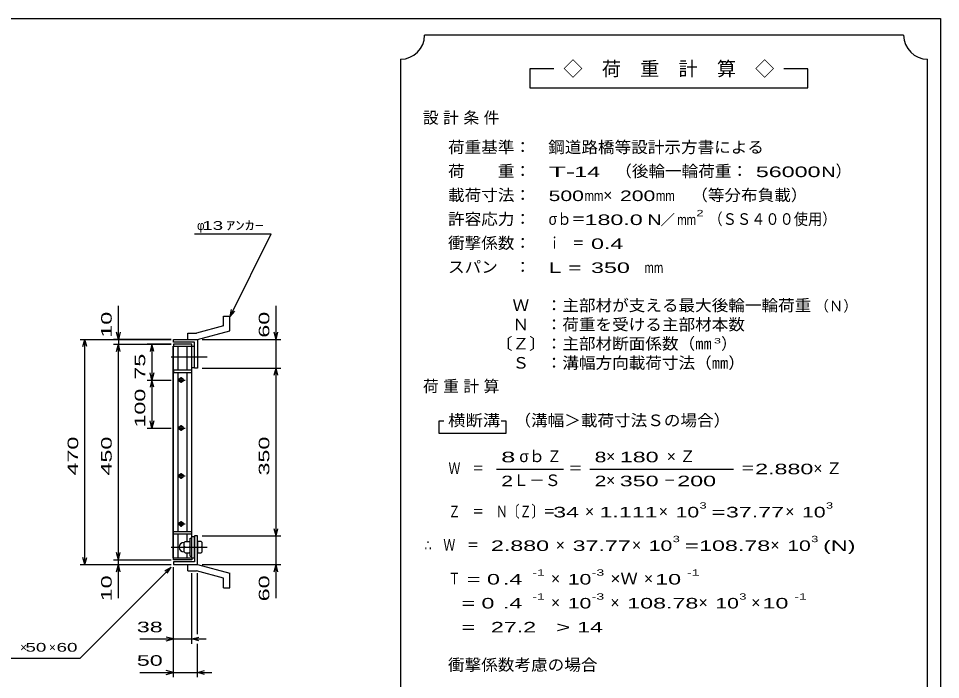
# Model space of a CAD drawing. Units: millimetres, scale not verified. Extents: x -1820 to 1731, y -1282 to 1054.
# Drawn here: x -194 to 1731, y -326 to 1054 of the extents above; entities that cross this region are included whole.
import ezdxf
from ezdxf.enums import TextEntityAlignment as Align

# ---------------------------------------------------------------- set-up
doc = ezdxf.new("R2010")
doc.units = ezdxf.units.MM
doc.header["$LTSCALE"] = 10
doc.linetypes.add('CHAIN', pattern=[18.5, 12, -1.5, 3.5, -1.5])
for name, color, linetype, lineweight in [('0_2', 150, 'Continuous', 25), ('16', 3, 'Continuous', 25), ('19', 6, 'Continuous', 25), ('22', 4, 'Continuous', 25), ('24', 2, 'Continuous', 25)]:
    doc.layers.add(name, color=color, linetype=linetype, lineweight=lineweight)
doc.styles.add('ベクトル', font='')
doc.styles.get('ベクトル').set_extended_font_data('ベクトル')

msp = doc.modelspace()

# ---------------------------------------------------------------- linework, layer by layer
at = {"layer": '0_2'}
for p, q in [((-1729, 1053.5), (1731, 1053.5)), ((1731, 1053.5), (1731, -1146.5))]:
    msp.add_line(p, q, dxfattribs=at)
at = {"layer": '16'}
for p, q in [((129.3, -71.5), (129.3, 369.5)), ((129.3, 369.5), (130, 369.5)), ((168, 374), (130, 374)), ((130, 374), (130, 369.5)), ((130, 369.5), (168, 369.5)), ((130, -71.5), (130, 369.5)), ((130, 369.5), (168, 369.5)), ((139.5, 319.5), (139.5, 369.5)), ((158.5, 319.5), (158.5, 369.5)), ((168, 369.5), (168, 374)), ((168, -71.5), (168, 369.5)), ((168, 369.5), (174, 369.5)), ((174, 325.5), (174, 369.5)), ((130, 319.5), (130, 315)), ((168, 319.5), (130, 319.5)), ((130, 315), (168, 315)), ((139.5, -17), (139.5, 315)), ((158.5, -17), (158.5, 315)), ((168, 325.5), (174, 325.5)), ((168, 315), (168, 319.5)), ((138, 299), (154, 299)), ((144, 302), (148, 302)), ((144, 296), (148, 296)), ((146, 293), (146, 305)), ((138, 199), (154, 199)), ((144, 202), (148, 202)), ((144, 196), (148, 196)), ((146, 193), (146, 205)), ((138, 99), (154, 99)), ((144, 102), (148, 102)), ((146, 93), (146, 105)), ((144, 96), (148, 96)), ((144, 2), (148, 2)), ((146, -7), (146, 5)), ((130, -21.5), (130, -17)), ((130, -17), (168, -17)), ((138, -1), (154, -1)), ((144, -4), (148, -4)), ((168, -21.5), (168, -17)), ((130, -21.5), (168, -21.5)), ((139.5, -71.5), (139.5, -21.5)), ((154, -37.5), (152, -39.5)), ((154, -37.5), (163, -37.5)), ((158.5, -36.5), (158.5, -21.5)), ((165, -39.5), (163, -37.5)), ((165, -68), (165, -31)), ((165, -31), (168, -31)), ((168, -27.5), (174, -27.5)), ((168, -68), (168, -31)), ((174, -71.5), (174, -27.5)), ((152, -59.5), (152, -39.5)), ((154, -49.5), (152, -47.5)), ((154, -49.5), (152, -51.5)), ((154, -49.5), (163, -49.5)), ((163, -49.5), (165, -47.5)), ((165, -51.5), (163, -49.5)), ((129.3, -71.5), (130, -71.5)), ((130, -71.5), (168, -71.5)), ((130, -76), (130, -71.5)), ((130, -71.5), (168, -71.5)), ((168, -76), (130, -76)), ((152, -59.5), (154, -61.5)), ((154, -61.5), (163, -61.5)), ((158.5, -71.5), (158.5, -62.5)), ((163, -61.5), (165, -59.5)), ((165, -68), (168, -68)), ((168, -71.5), (168, -76)), ((168, -71.5), (174, -71.5))]:
    msp.add_line(p, q, dxfattribs=at)
at = {"layer": '16', "linetype": 'CHAIN'}
for p, q in [((125, 347.5), (200, 347.5)), ((125, -49.5), (200, -49.5))]:
    msp.add_line(p, q, dxfattribs=at)
at = {"layer": '16'}
for centre, radius, start, end in [((144, 299), 3, 90, 270), ((146, 299), 4, 46.6, 133.4), ((146, 299), 4, 226.6, 313.4), ((148, 299), 3, 270, 90), ((144, 199), 3, 90, 270), ((146, 199), 4, 46.6, 133.4), ((146, 199), 4, 226.6, 313.4), ((148, 199), 3, 270, 90), ((144, 99), 3, 90, 270), ((146, 99), 4, 46.6, 133.4), ((148, 99), 3, 270, 90), ((146, 99), 4, 226.6, 313.4), ((144, -1), 3, 90, 270), ((146, -1), 4, 46.6, 133.4), ((148, -1), 3, 270, 90), ((146, -1), 4, 226.6, 313.4), ((152, -49.5), 10, 90, 270)]:
    msp.add_arc(centre, radius, start, end, dxfattribs=at)
at = {"layer": '19'}
for p, q in [((234.6, 432.1), (247.6, 432.1)), ((234.6, 412.1), (234.6, 432.1)), ((247.6, 402.1), (247.6, 432.1)), ((234.6, 412.1), (178.3, 397)), ((160, 397), (178.3, 397)), ((160, 384), (160, 397)), ((180, 384), (247.6, 402.1)), ((130, 378), (130, 384)), ((130, 384), (180, 384)), ((174, 378), (130, 378)), ((160, 384), (180, 384)), ((174, 324), (174, 378)), ((180, 384), (180, 324)), ((180, 324), (174, 324)), ((180, -26), (174, -26)), ((174, -26), (174, -80)), ((180, -86), (180, -26)), ((188, -37.5), (180, -37.5)), ((180, -37.5), (180, -61.5)), ((190, -39.5), (188, -37.5)), ((180, -49.5), (188, -49.5)), ((190, -47.5), (188, -49.5)), ((188, -49.5), (190, -51.5)), ((190, -59.5), (190, -39.5)), ((180, -61.5), (188, -61.5)), ((188, -61.5), (190, -59.5)), ((130, -80), (130, -86)), ((174, -80), (130, -80)), ((130, -86), (180, -86)), ((160, -86), (180, -86)), ((160, -99), (160, -86)), ((180, -86), (247.6, -104.1)), ((160, -99), (178.3, -99)), ((234.6, -114.1), (178.3, -99)), ((234.6, -134.1), (234.6, -114.1)), ((247.6, -134.1), (247.6, -104.1)), ((234.6, -134.1), (247.6, -134.1))]:
    msp.add_line(p, q, dxfattribs=at)
at = {"layer": '22'}
for p, q in [((174, 604), (334, 604)), ((248, 432), (334, 604)), ((15, 384), (15, 454)), ((248, 432), (251, 446.6)), ((248, 432), (258, 443)), ((344, 384), (344, 454)), ((15, 384), (11, 399)), ((19, 399), (15, 384)), ((344, 384), (340, 399)), ((344, 384), (348, 399)), ((-65, 384), (125, 384)), ((-59, 369), (-55, 384)), ((-51, 369), (-55, 384)), ((-55, -86), (-55, 384)), ((125, 384), (5, 384)), ((5, 374), (125, 374)), ((11, 359), (15, 374)), ((15, 384), (15, 374)), ((19, 359), (15, 374)), ((15, -76), (15, 374)), ((125, 374), (75, 374)), ((85, 374), (81, 359)), ((89, 359), (85, 374)), ((85, 374), (85, 299)), ((190, 384), (354, 384)), ((344, 324), (344, 384)), ((85, 299), (81, 314)), ((89, 314), (85, 299)), ((190, 324), (354, 324)), ((340, 309), (344, 324)), ((348, 309), (344, 324)), ((344, -26), (344, 324)), ((75, 299), (125, 299)), ((85, 299), (81, 284)), ((89, 284), (85, 299)), ((85, 299), (85, 199)), ((85, 199), (81, 214)), ((89, 214), (85, 199)), ((75, 199), (125, 199)), ((344, -26), (340, -11)), ((344, -26), (348, -11)), ((190, -26), (354, -26)), ((344, -86), (344, -26)), ((-55, -86), (-59, -71)), ((-55, -86), (-51, -71)), ((5, -76), (125, -76)), ((15, -76), (11, -61)), ((15, -76), (19, -61)), ((15, -86), (15, -76)), ((-65, -86), (125, -86)), ((-65, -281), (125, -91)), ((5, -86), (125, -86)), ((11, -101), (15, -86)), ((19, -101), (15, -86)), ((15, -156), (15, -86)), ((112, -99), (125, -91)), ((117, -104), (125, -91)), ((130, -251), (130, -91)), ((130, -321), (130, -91)), ((190, -86), (354, -86)), ((340, -101), (344, -86)), ((348, -101), (344, -86)), ((344, -156), (344, -86)), ((168, -251), (168, -104)), ((180, -231), (180, -104)), ((60, -241), (130, -241)), ((130, -241), (115, -237)), ((115, -245), (130, -241)), ((130, -241), (168, -241)), ((168, -241), (183, -237)), ((183, -245), (168, -241)), ((168, -241), (198, -241)), ((180, -321), (180, -251)), ((-265, -281), (-65, -281)), ((130, -311), (115, -307)), ((180, -311), (195, -307)), ((60, -311), (130, -311)), ((115, -315), (130, -311)), ((130, -311), (180, -311)), ((195, -315), (180, -311)), ((180, -311), (210, -311))]:
    msp.add_line(p, q, dxfattribs=at)
at = {"layer": '24', "color": 4}
for p, q in [((1654, 1018.5), (654, 1018.5)), ((604, 968.5), (604, -581.5)), ((1704, -581.5), (1704, 968.5)), ((924, 948.5), (874, 948.5)), ((874, 948.5), (874, 908.5)), ((1454, 948.5), (1404, 948.5)), ((1454, 908.5), (1454, 948.5)), ((874, 908.5), (1454, 908.5)), ((694, 213.5), (684, 213.5)), ((684, 213.5), (684, 188.5)), ((824, 213.5), (814, 213.5)), ((824, 188.5), (824, 213.5)), ((684, 188.5), (824, 188.5)), ((804, 113.5), (944, 113.5)), ((999, 113.5), (1299, 113.5))]:
    msp.add_line(p, q, dxfattribs=at)
for centre, start, end in [((604, 1018.5), 270, 0), ((1704, 1018.5), 180, 270)]:
    msp.add_arc(centre, 50, start, end, dxfattribs=at)

# ---------------------------------------------------------------- texts
at = {"layer": '22', "color": 2, "style": 'ベクトル'}
for s, p in [('φ', (179, 621.5)), ('×', (-190, -258.5)), ('×', (-130, -258.5))]:
    msp.add_text(s, height=18.3, dxfattribs=at).set_placement(p, align=Align.MIDDLE_LEFT)
for s, height, width, p in [(' 13 ', 18.33, 1.6, (179, 621.5)), ('ｱﾝｶｰ', 18.33, 1.6, (239, 621.5)), (' 38 ', 21.99, 1.65, (40, -216)), (' 50 ', 18.33, 1.6, (-190, -258.5)), (' 60 ', 18.33, 1.6, (-125, -258.5)), (' 50 ', 21.99, 1.65, (40, -286))]:
    msp.add_text(s, height=height, dxfattribs=dict(at, width=width)).set_placement(p, align=Align.MIDDLE_LEFT)
at = {"layer": '22', "color": 2, "style": 'ベクトル', "width": 1.65}
for s, p in [(' 10 ', (-10, 374)), (' 60 ', (319, 374)), (' 75 ', (60, 286.5)), (' 100 ', (60, 186.5)), (' 470 ', (-80, 86.5)), (' 450 ', (-10, 86.5)), (' 350 ', (319, 86.5)), (' 10 ', (-10, -176)), (' 60 ', (319, -176))]:
    msp.add_text(s, height=21.99, rotation=90, dxfattribs=at).set_placement(p, align=Align.MIDDLE_LEFT)
at = {"layer": '24', "style": 'ベクトル'}
for s, height, p in [('◇\u3000荷\u3000重\u3000計\u3000算\u3000◇', 29.33, (944, 948.5)), ('）', 24.2, (1512, 735)), ('×', 24.2, (1027, 685)), ('／', 22, (1146.5, 633.5)), ('（Ｎ）', 21.99, (1468, 453.5)), ('）', 24.2, (1273, 375)), ('σｂ', 24.19, (852, 140)), ('×', 24.2, (1033, 140)), ('Ｌ－Ｓ', 24.19, (839, 90)), ('×', 24.2, (1033, 90)), ('×', 24.2, (989, 25)), ('×', 24.2, (1143, 25)), ('×', 24.2, (1407, 25)), ('×', 24.2, (928, -45)), ('×', 24.2, (1087, -45)), ('×', 24.2, (1376, -45)), ('×', 24.2, (918, -115)), ('×', 24.2, (1112, -115)), ('×', 24.2, (918, -165)), ('×', 24.2, (1042, -165)), ('×', 24.2, (1226, -165)), ('×', 24.2, (1336, -165))]:
    msp.add_text(s, height=height, dxfattribs=at).set_placement(p, align=Align.MIDDLE_LEFT)
for s, height, width, p in [('荷重基準：\u3000', 24.19, 1.05, (703, 785)), ('鋼道路橋等設計示方書による', 24.19, 1.05, (912, 785)), ('荷\u3000\u3000重：\u3000', 24.19, 1.05, (703, 735)), ('（後輪一輪荷重：', 24.19, 1.05, (1052, 735)), ('T-', 21.99, 2, (913, 733.5)), (' 14 ', 21.99, 1.65, (953, 733.5)), (' 56000', 21.99, 1.65, (1332, 733.5)), ('N', 22, 1.4, (1482, 733.5)), ('載荷寸法：\u3000', 24.19, 1.05, (703, 685)), ('500', 21.99, 1.5, (913, 683.5)), ('200', 21.99, 1.5, (1062, 683.5)), ('\u3000（等分布負載）', 24.19, 1.05, (1176, 685)), ('mm', 21.99, 0.8, (988, 683.5)), ('mm', 21.99, 0.8, (1137, 683.5)), ('許容応力：\u3000', 24.19, 1.05, (703, 635)), ('σｂ＝', 24.19, 0.9, (913, 635)), ('180.0', 21.99, 1.65, (988, 633.5)), ('N', 22, 1.4, (1119, 633.5)), ('mm', 21.99, 0.8, (1181.5, 633.5)), ('2', 13.2, 1.5, (1221.5, 647.5)), ('（ＳＳ４００使用）', 24.19, 0.9, (1246.5, 635)), ('衝撃係数：\u3000', 24.19, 1.05, (703, 585)), ('ｉ\u3000＝', 24.19, 0.75, (913, 585)), (' 0.4', 21.99, 1.65, (988, 583.5)), ('スパン\u3000：\u3000', 24.19, 1.05, (703, 535)), ('L =', 21.99, 1.65, (913, 533.5)), (' 350 ', 21.99, 1.65, (988, 533.5)), ('mm', 21.99, 0.8, (1113, 533.5)), ('\u3000Ｗ\u3000：主部材が支える最大後輪一輪荷重', 24.19, 1.05, (803, 455)), ('\u3000Ｎ\u3000：荷重を受ける主部材本数', 24.19, 1.05, (803, 415)), ('〔Ｚ〕：主部材断面係数（㎜', 24.19, 1.05, (803, 375)), ('3', 11, 1.8, (1258, 381)), ('\u3000Ｓ\u3000：溝幅方向載荷寸法（㎜）', 24.19, 1.05, (803, 335)), ('\u3000（溝幅＞載荷寸法Ｓの場合）', 24.19, 1.05, (807, 215)), ('横断溝', 24.19, 1.1, (703, 215)), ('8', 22, 1.8, (814, 138.5)), ('Ｚ', 24.2, 0.9, (910, 140)), ('8', 22, 1.5, (1009, 138.5)), (' 180 ', 21.99, 1.65, (1048, 138.5)), ('Ｗ\u3000＝', 24.19, 0.75, (704, 115)), ('＝', 24.2, 0.9, (954, 115)), ('＝', 24.2, 0.9, (1314, 115)), ('2.880', 21.99, 1.65, (1344, 113.5)), ('2', 22, 1.5, (814, 88.5)), ('2', 22, 1.5, (1009, 88.5)), (' 350 ', 21.99, 1.65, (1048, 88.5)), (' 200 ', 21.99, 1.65, (1168, 88.5)), ('－', 24.2, 0.75, (1153, 90)), ('Ｚ\u3000＝\u3000Ｎ〔Ｚ〕＝', 24.19, 0.75, (704, 25)), ('3', 13.2, 1.5, (1228, 37.5)), ('3', 13.2, 1.5, (1492, 37.5)), (' 34 ', 21.99, 1.65, (909, 23.5)), ('1.111', 21.99, 1.65, (1019, 23.5)), ('10', 21.99, 1.5, (1178, 23.5)), ('=', 22, 1.7, (1253, 23.5)), ('37.77', 21.99, 1.65, (1283, 23.5)), ('10', 21.99, 1.5, (1442, 23.5)), ('∴\u3000Ｗ\u3000＝', 24.19, 0.75, (654, -45)), (' 2.880', 21.99, 1.65, (779, -46.5)), ('37.77', 21.99, 1.65, (963, -46.5)), ('10', 21.99, 1.5, (1122, -46.5)), ('3', 13.2, 1.5, (1172, -32.5)), ('108.78', 21.99, 1.65, (1227, -46.5)), ('10', 21.99, 1.5, (1411, -46.5)), ('3', 13.2, 1.5, (1461, -32.5)), ('(N)', 21.99, 1.65, (1486, -46.5)), ('=', 22, 1.7, (1197, -46.5)), ('-1', 13.2, 1.65, (879, -102.5)), ('-3', 13.2, 1.65, (1003, -102.5)), ('-1', 13.2, 1.65, (1202, -102.5)), ('Ｔ', 24.2, 0.75, (704, -115)), (' = 0', 21.99, 1.65, (729, -116.5)), (' .4 ', 21.99, 1.65, (804, -116.5)), ('10', 21.99, 1.5, (953, -116.5)), ('×Ｗ', 24.19, 1.1, (1042, -115)), (' 10 ', 21.99, 1.65, (1122, -116.5)), ('-1', 13.2, 1.65, (879, -152.5)), ('-3', 13.2, 1.65, (1003, -152.5)), ('3', 13.2, 1.5, (1311, -152.5)), ('-1', 13.2, 1.65, (1426, -152.5)), ('  = 0', 21.99, 1.65, (704, -166.5)), (' .4 ', 21.99, 1.65, (804, -166.5)), ('10', 21.99, 1.5, (953, -166.5)), ('108.78', 21.99, 1.65, (1077, -166.5)), ('10', 21.99, 1.5, (1261, -166.5)), (' 10 ', 21.99, 1.65, (1346, -166.5)), (' 27.2', 21.99, 1.65, (779, -216.5)), ('>', 22, 1.7, (929, -216.5)), (' 14 ', 21.99, 1.65, (959, -216.5)), ('  =', 21.99, 1.65, (704, -216.5)), ('衝撃係数考慮の場合', 24.19, 1.05, (703, -295))]:
    msp.add_text(s, height=height, dxfattribs=dict(at, width=width)).set_placement(p, align=Align.MIDDLE_LEFT)
at = {"layer": '24', "char_height": 24.19, "attachment_point": 4, "style": 'ベクトル'}
for s, insert in [('\\T1.28;設計条件', (650.5, 845)), ('\\T1.28;荷重計算', (650.5, 285)), ('\\T1.42;×Ｚ', (1159.5, 140)), ('\\T1.42;×Ｚ', (1465.5, 115))]:
    msp.add_mtext(s, dxfattribs=dict(at, insert=insert))

doc.saveas('drawing.dxf')
